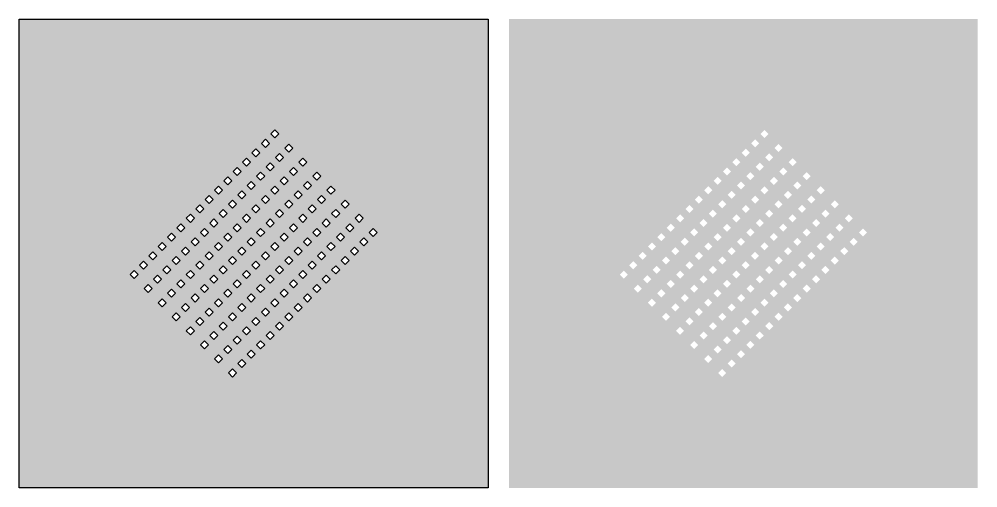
# Model space of a CAD drawing. Header units: inches. Extents: x -55000 to 163233, y -55008 to 54992.
# Drawn here: x 142991 to 163233, y -2370 to 7530 of the extents above; entities that cross this region are included whole.
import ezdxf

# ---------------------------------------------------------------- set-up
doc = ezdxf.new("R2010")
doc.units = ezdxf.units.IN
doc.header["$MEASUREMENT"] = 0
doc.linetypes.add('ACAD_ISO07W100', pattern=[3, 0, -3])
doc.layers.get('0').update_dxf_attribs({"color": 20, "linetype": 'ACAD_ISO07W100'})

# ---------------------------------------------------------------- blocks, each defined once
blk = doc.blocks.new('*U18')
blk.add_lwpolyline([(-46, -46), (-46, 46), (46, 46), (46, -46)], close=True)
blk = doc.blocks.new('*U12')
at = {"xscale": 1.304348093418073, "yscale": 1.304348093418073, "zscale": 1.304348093418073, "rotation": 45}
blk.add_blockref('*U18', (-2524, -445), dxfattribs=at)
blk = doc.blocks.new('*U13')
at = {"layer": 'Defpoints', "color": 0, "linetype": 'ByBlock', "lineweight": -2, "transparency": 16777216}
for p in [(2970, 2970), (2772, 2772), (3267, 2673), (2574, 2574), (3069, 2475), (2376, 2376), (2871, 2277), (3564, 2376), (2178, 2178), (2673, 2079), (3366, 2178), (3861, 2079), (1782, 1782), (1980, 1980), (2475, 1881), (2970, 1782), (3168, 1980), (3663, 1881), (4158, 1782), (1584, 1584), (2277, 1683), (2772, 1584), (3465, 1683), (3960, 1584), (1386, 1386), (2079, 1485), (2574, 1386), (3267, 1485), (3762, 1386), (4455, 1485), (1188, 1188), (1881, 1287), (2376, 1188), (3069, 1287), (3564, 1188), (4257, 1287), (4752, 1188), (990, 990), (1683, 1089), (2178, 990), (2871, 1089), (3366, 990), (4059, 1089), (4554, 990), (792, 792), (1485, 891), (1980, 792), (2673, 891), (3168, 792), (3861, 891), (4356, 792), (5049, 891), (594, 594), (1287, 693), (1782, 594), (2475, 693), (2970, 594), (3663, 693), (4158, 594), (4851, 693), (396, 396), (1089, 495), (1584, 396), (2277, 495), (2772, 396), (3465, 495), (3960, 396), (4653, 495), (198, 198), (891, 297), (1386, 198), (2079, 297), (2574, 198), (3267, 297), (3762, 198), (4455, 297), (0, 0), (693, 99), (1188, 0), (1881, 99), (2376, 0), (3069, 99), (3564, 0), (4257, 99), (495, -99), (990, -198), (1683, -99), (2178, -198), (2871, -99), (3366, -198), (4059, -99), (297, -297), (792, -396), (1485, -297), (1980, -396), (2673, -297), (3168, -396), (3861, -297), (594, -594), (1287, -495), (1782, -594), (2475, -495), (2970, -594), (3663, -495), (1089, -693), (1584, -792), (2277, -693), (2772, -792), (3465, -693), (891, -891), (1386, -990), (2079, -891), (2574, -990), (3267, -891), (1188, -1188), (1881, -1089), (2376, -1188), (3069, -1089), (1683, -1287), (2178, -1386), (2871, -1287), (1485, -1485), (1980, -1584), (2673, -1485), (1782, -1782), (2475, -1683), (2277, -1881), (2079, -2079)]:
    blk.add_blockref('*U12', p, dxfattribs=at)
blk = doc.blocks.new('*U16')
blk.add_lwpolyline([(-4950, -4950), (-4950, 4950), (4950, 4950), (4950, -4950)], close=True)

msp = doc.modelspace()

# ---------------------------------------------------------------- hatches: boundary and pattern name
at = {"transparency": 33554483}
h = msp.add_hatch(color=256, dxfattribs=at)
h.dxf.hatch_style = 1
h.paths.add_polyline_path([(145614.84484, 2247.29999), (145529.99202, 2332.15281), (145614.84484, 2417.00562), (145699.69765, 2332.15281)], flags=16)
h.paths.add_polyline_path([(145812.83473, 2445.28989), (145727.98192, 2530.14271), (145812.83473, 2614.99552), (145897.68755, 2530.14271)], flags=16)
h.paths.add_polyline_path([(145713.83978, 1752.32525), (145628.98697, 1837.17806), (145713.83978, 1922.03087), (145798.6926, 1837.17806)], flags=16)
h.paths.add_polyline_path([(145911.82968, 1950.31515), (145826.97687, 2035.16796), (145911.82968, 2120.02077), (145996.6825, 2035.16796)], flags=16)
h.paths.add_polyline_path([(146109.81958, 2148.30504), (146024.96677, 2233.15786), (146109.81958, 2318.01067), (146194.6724, 2233.15786)], flags=16)
h.paths.add_polyline_path([(146307.80948, 2346.29494), (146222.95667, 2431.14776), (146307.80948, 2516.00057), (146392.66229, 2431.14776)], flags=16)
h.paths.add_polyline_path([(146010.82463, 1455.3404), (145925.97182, 1540.19321), (146010.82463, 1625.04603), (146095.67745, 1540.19321)], flags=16)
h.paths.add_polyline_path([(146208.81453, 1653.3303), (146123.96172, 1738.18311), (146208.81453, 1823.03593), (146293.66735, 1738.18311)], flags=16)
h.paths.add_polyline_path([(146406.80443, 1851.3202), (146321.95162, 1936.17301), (146406.80443, 2021.02582), (146491.65724, 1936.17301)], flags=16)
h.paths.add_polyline_path([(146802.78423, 2247.29999), (146717.93141, 2332.15281), (146802.78423, 2417.00562), (146887.63704, 2332.15281)], flags=16)
h.paths.add_polyline_path([(146307.80948, 1158.35555), (146222.95667, 1243.20836), (146307.80948, 1328.06118), (146392.66229, 1243.20836)], flags=16)
h.paths.add_polyline_path([(146505.79938, 1356.34545), (146420.94657, 1441.19826), (146505.79938, 1526.05108), (146590.65219, 1441.19826)], flags=16)
h.paths.add_polyline_path([(146703.78928, 1554.33535), (146618.93646, 1639.18816), (146703.78928, 1724.04098), (146788.64209, 1639.18816)], flags=16)
h.paths.add_polyline_path([(146901.77918, 1752.32525), (146816.92636, 1837.17806), (146901.77918, 1922.03087), (146986.63199, 1837.17806)], flags=16)
h.paths.add_polyline_path([(147099.76908, 1950.31515), (147014.91626, 2035.16796), (147099.76908, 2120.02077), (147184.62189, 2035.16796)], flags=16)
h.paths.add_polyline_path([(147297.75897, 2148.30504), (147212.90616, 2233.15786), (147297.75897, 2318.01067), (147382.61179, 2233.15786)], flags=16)
h.paths.add_polyline_path([(146604.79433, 861.3707), (146519.94152, 946.22352), (146604.79433, 1031.07633), (146689.64714, 946.22352)], flags=16)
h.paths.add_polyline_path([(146802.78423, 1059.3606), (146717.93141, 1144.21342), (146802.78423, 1229.06623), (146887.63704, 1144.21342)], flags=16)
h.paths.add_polyline_path([(147000.77413, 1257.3505), (146915.92131, 1342.20331), (147000.77413, 1427.05613), (147085.62694, 1342.20331)], flags=16)
h.paths.add_polyline_path([(147198.76403, 1455.3404), (147113.91121, 1540.19321), (147198.76403, 1625.04603), (147283.61684, 1540.19321)], flags=16)
h.paths.add_polyline_path([(147396.75392, 1653.3303), (147311.90111, 1738.18311), (147396.75392, 1823.03593), (147481.60674, 1738.18311)], flags=16)
h.paths.add_polyline_path([(147594.74382, 1851.3202), (147509.89101, 1936.17301), (147594.74382, 2021.02582), (147679.59664, 1936.17301)], flags=16)
h.paths.add_polyline_path([(147297.75897, 960.36565), (147212.90616, 1045.21847), (147297.75897, 1130.07128), (147382.61179, 1045.21847)], flags=16)
h.paths.add_polyline_path([(147495.74887, 1158.35555), (147410.89606, 1243.20836), (147495.74887, 1328.06118), (147580.60169, 1243.20836)], flags=16)
h.paths.add_polyline_path([(147693.73877, 1356.34545), (147608.88596, 1441.19826), (147693.73877, 1526.05108), (147778.59159, 1441.19826)], flags=16)
h.paths.add_polyline_path([(147099.76908, 762.37575), (147014.91626, 847.22857), (147099.76908, 932.08138), (147184.62189, 847.22857)], flags=16)
h.paths.add_polyline_path([(146604.79433, 2049.3101), (146519.94152, 2134.16291), (146604.79433, 2219.01572), (146689.64714, 2134.16291)], flags=16)
h.paths.add_polyline_path([(146010.82463, 2643.27979), (145925.97182, 2728.13261), (146010.82463, 2812.98542), (146095.67745, 2728.13261)], flags=16)
h.paths.add_polyline_path([(146208.81453, 2841.26969), (146123.96172, 2926.1225), (146208.81453, 3010.97532), (146293.66735, 2926.1225)], flags=16)
h.paths.add_polyline_path([(146703.78928, 2742.27474), (146618.93646, 2827.12755), (146703.78928, 2911.98037), (146788.64209, 2827.12755)], flags=16)
h.paths.add_polyline_path([(147000.77413, 2445.28989), (146915.92131, 2530.14271), (147000.77413, 2614.99552), (147085.62694, 2530.14271)], flags=16)
h.paths.add_polyline_path([(145416.85494, 2049.3101), (145332.00212, 2134.16291), (145416.85494, 2219.01572), (145501.70775, 2134.16291)], flags=16)
h.paths.add_polyline_path([(146901.77918, 564.38585), (146816.92636, 649.23867), (146901.77918, 734.09148), (146986.63199, 649.23867)], flags=16)
h.paths.add_polyline_path([(147891.72867, 1554.33535), (147806.87586, 1639.18816), (147891.72867, 1724.04098), (147976.58148, 1639.18816)], flags=16)
h.paths.add_polyline_path([(146406.80443, 3039.25959), (146321.95162, 3124.1124), (146406.80443, 3208.96522), (146491.65724, 3124.1124)], flags=16)
h.paths.add_polyline_path([(147198.76403, 267.40101), (147113.91121, 352.25382), (147198.76403, 437.10663), (147283.61684, 352.25382)], flags=16)
h.paths.add_polyline_path([(147396.75392, 465.39091), (147311.90111, 550.24372), (147396.75392, 635.09653), (147481.60674, 550.24372)], flags=16)
h.paths.add_polyline_path([(147594.74382, 663.3808), (147509.89101, 748.23362), (147594.74382, 833.08643), (147679.59664, 748.23362)], flags=16)
h.paths.add_polyline_path([(147792.73372, 861.3707), (147707.88091, 946.22352), (147792.73372, 1031.07633), (147877.58654, 946.22352)], flags=16)
h.paths.add_polyline_path([(147990.72362, 1059.3606), (147905.87081, 1144.21342), (147990.72362, 1229.06623), (148075.57643, 1144.21342)], flags=16)
h.paths.add_polyline_path([(148188.71352, 1257.3505), (148103.86071, 1342.20331), (148188.71352, 1427.05613), (148273.56633, 1342.20331)], flags=16)
h.paths.add_polyline_path([(147693.73877, 168.40606), (147608.88596, 253.25887), (147693.73877, 338.11168), (147778.59159, 253.25887)], flags=16)
h.paths.add_polyline_path([(147891.72867, 366.39596), (147806.87586, 451.24877), (147891.72867, 536.10158), (147976.58148, 451.24877)], flags=16)
h.paths.add_polyline_path([(148089.71857, 564.38585), (148004.86576, 649.23867), (148089.71857, 734.09148), (148174.57138, 649.23867)], flags=16)
h.paths.add_polyline_path([(148287.70847, 762.37575), (148202.85565, 847.22857), (148287.70847, 932.08138), (148372.56128, 847.22857)], flags=16)
h.paths.add_polyline_path([(148485.69837, 960.36565), (148400.84555, 1045.21847), (148485.69837, 1130.07128), (148570.55118, 1045.21847)], flags=16)
h.paths.add_polyline_path([(146604.79433, 3237.24949), (146519.94152, 3322.1023), (146604.79433, 3406.95512), (146689.64714, 3322.1023)], flags=16)
h.paths.add_polyline_path([(146802.78423, 3435.23939), (146717.93141, 3520.0922), (146802.78423, 3604.94501), (146887.63704, 3520.0922)], flags=16)
h.paths.add_polyline_path([(147000.77413, 3633.22929), (146915.92131, 3718.0821), (147000.77413, 3802.93491), (147085.62694, 3718.0821)], flags=16)
h.paths.add_polyline_path([(147198.76403, 3831.21918), (147113.91121, 3916.072), (147198.76403, 4000.92481), (147283.61684, 3916.072)], flags=16)
h.paths.add_polyline_path([(147396.75392, 4029.20908), (147311.90111, 4114.0619), (147396.75392, 4198.91471), (147481.60674, 4114.0619)], flags=16)
h.paths.add_polyline_path([(147594.74382, 4227.19898), (147509.89101, 4312.0518), (147594.74382, 4396.90461), (147679.59664, 4312.0518)], flags=16)
h.paths.add_polyline_path([(147792.73372, 4425.18888), (147707.88091, 4510.04169), (147792.73372, 4594.89451), (147877.58654, 4510.04169)], flags=16)
h.paths.add_polyline_path([(147990.72362, 4623.17878), (147905.87081, 4708.03159), (147990.72362, 4792.88441), (148075.57643, 4708.03159)], flags=16)
h.paths.add_polyline_path([(148188.71352, 4821.16868), (148103.86071, 4906.02149), (148188.71352, 4990.8743), (148273.56633, 4906.02149)], flags=16)
h.paths.add_polyline_path([(146901.77918, 2940.26464), (146816.92636, 3025.11745), (146901.77918, 3109.97027), (146986.63199, 3025.11745)], flags=16)
h.paths.add_polyline_path([(147099.76908, 3138.25454), (147014.91626, 3223.10735), (147099.76908, 3307.96017), (147184.62189, 3223.10735)], flags=16)
h.paths.add_polyline_path([(147297.75897, 3336.24444), (147212.90616, 3421.09725), (147297.75897, 3505.95006), (147382.61179, 3421.09725)], flags=16)
h.paths.add_polyline_path([(147495.74887, 3534.23434), (147410.89606, 3619.08715), (147495.74887, 3703.93996), (147580.60169, 3619.08715)], flags=16)
h.paths.add_polyline_path([(147693.73877, 3732.22423), (147608.88596, 3817.07705), (147693.73877, 3901.92986), (147778.59159, 3817.07705)], flags=16)
h.paths.add_polyline_path([(147891.72867, 3930.21413), (147806.87586, 4015.06695), (147891.72867, 4099.91976), (147976.58148, 4015.06695)], flags=16)
h.paths.add_polyline_path([(148089.71857, 4128.20403), (148004.86576, 4213.05685), (148089.71857, 4297.90966), (148174.57138, 4213.05685)], flags=16)
h.paths.add_polyline_path([(148287.70847, 4326.19393), (148202.85565, 4411.04674), (148287.70847, 4495.89956), (148372.56128, 4411.04674)], flags=16)
h.paths.add_polyline_path([(148485.69837, 4524.18383), (148400.84555, 4609.03664), (148485.69837, 4693.88946), (148570.55118, 4609.03664)], flags=16)
h.paths.add_polyline_path([(147198.76403, 2643.27979), (147113.91121, 2728.13261), (147198.76403, 2812.98542), (147283.61684, 2728.13261)], flags=16)
h.paths.add_polyline_path([(147396.75392, 2841.26969), (147311.90111, 2926.1225), (147396.75392, 3010.97532), (147481.60674, 2926.1225)], flags=16)
h.paths.add_polyline_path([(147594.74382, 3039.25959), (147509.89101, 3124.1124), (147594.74382, 3208.96522), (147679.59664, 3124.1124)], flags=16)
h.paths.add_polyline_path([(147792.73372, 3237.24949), (147707.88091, 3322.1023), (147792.73372, 3406.95512), (147877.58654, 3322.1023)], flags=16)
h.paths.add_polyline_path([(147990.72362, 3435.23939), (147905.87081, 3520.0922), (147990.72362, 3604.94501), (148075.57643, 3520.0922)], flags=16)
h.paths.add_polyline_path([(148188.71352, 3633.22929), (148103.86071, 3718.0821), (148188.71352, 3802.93491), (148273.56633, 3718.0821)], flags=16)
h.paths.add_polyline_path([(148386.70342, 3831.21918), (148301.8506, 3916.072), (148386.70342, 4000.92481), (148471.55623, 3916.072)], flags=16)
h.paths.add_polyline_path([(148584.69332, 4029.20908), (148499.8405, 4114.0619), (148584.69332, 4198.91471), (148669.54613, 4114.0619)], flags=16)
h.paths.add_polyline_path([(148782.68322, 4227.19898), (148697.8304, 4312.0518), (148782.68322, 4396.90461), (148867.53603, 4312.0518)], flags=16)
h.paths.add_polyline_path([(148980.67311, 4425.18888), (148895.8203, 4510.04169), (148980.67311, 4594.89451), (149065.52593, 4510.04169)], flags=16)
h.paths.add_polyline_path([(147495.74887, 2346.29494), (147410.89606, 2431.14776), (147495.74887, 2516.00057), (147580.60169, 2431.14776)], flags=16)
h.paths.add_polyline_path([(147693.73877, 2544.28484), (147608.88596, 2629.13766), (147693.73877, 2713.99047), (147778.59159, 2629.13766)], flags=16)
h.paths.add_polyline_path([(147891.72867, 2742.27474), (147806.87586, 2827.12755), (147891.72867, 2911.98037), (147976.58148, 2827.12755)], flags=16)
h.paths.add_polyline_path([(148089.71857, 2940.26464), (148004.86576, 3025.11745), (148089.71857, 3109.97027), (148174.57138, 3025.11745)], flags=16)
h.paths.add_polyline_path([(148287.70847, 3138.25454), (148202.85565, 3223.10735), (148287.70847, 3307.96017), (148372.56128, 3223.10735)], flags=16)
h.paths.add_polyline_path([(148485.69837, 3336.24444), (148400.84555, 3421.09725), (148485.69837, 3505.95006), (148570.55118, 3421.09725)], flags=16)
h.paths.add_polyline_path([(148683.68827, 3534.23434), (148598.83545, 3619.08715), (148683.68827, 3703.93996), (148768.54108, 3619.08715)], flags=16)
h.paths.add_polyline_path([(148881.67816, 3732.22423), (148796.82535, 3817.07705), (148881.67816, 3901.92986), (148966.53098, 3817.07705)], flags=16)
h.paths.add_polyline_path([(149079.66806, 3930.21413), (148994.81525, 4015.06695), (149079.66806, 4099.91976), (149164.52088, 4015.06695)], flags=16)
h.paths.add_polyline_path([(149277.65796, 4128.20403), (149192.80515, 4213.05685), (149277.65796, 4297.90966), (149362.51078, 4213.05685)], flags=16)
h.paths.add_polyline_path([(147792.73372, 2049.3101), (147707.88091, 2134.16291), (147792.73372, 2219.01572), (147877.58654, 2134.16291)], flags=16)
h.paths.add_polyline_path([(147990.72362, 2247.29999), (147905.87081, 2332.15281), (147990.72362, 2417.00562), (148075.57643, 2332.15281)], flags=16)
h.paths.add_polyline_path([(148188.71352, 2445.28989), (148103.86071, 2530.14271), (148188.71352, 2614.99552), (148273.56633, 2530.14271)], flags=16)
h.paths.add_polyline_path([(148386.70342, 2643.27979), (148301.8506, 2728.13261), (148386.70342, 2812.98542), (148471.55623, 2728.13261)], flags=16)
h.paths.add_polyline_path([(148584.69332, 2841.26969), (148499.8405, 2926.1225), (148584.69332, 3010.97532), (148669.54613, 2926.1225)], flags=16)
h.paths.add_polyline_path([(148782.68322, 3039.25959), (148697.8304, 3124.1124), (148782.68322, 3208.96522), (148867.53603, 3124.1124)], flags=16)
h.paths.add_polyline_path([(148980.67311, 3237.24949), (148895.8203, 3322.1023), (148980.67311, 3406.95512), (149065.52593, 3322.1023)], flags=16)
h.paths.add_polyline_path([(149178.66301, 3435.23939), (149093.8102, 3520.0922), (149178.66301, 3604.94501), (149263.51583, 3520.0922)], flags=16)
h.paths.add_polyline_path([(149376.65291, 3633.22929), (149291.8001, 3718.0821), (149376.65291, 3802.93491), (149461.50573, 3718.0821)], flags=16)
h.paths.add_polyline_path([(149574.64281, 3831.21918), (149489.79, 3916.072), (149574.64281, 4000.92481), (149659.49562, 3916.072)], flags=16)
h.paths.add_polyline_path([(148089.71857, 1752.32525), (148004.86576, 1837.17806), (148089.71857, 1922.03087), (148174.57138, 1837.17806)], flags=16)
h.paths.add_polyline_path([(148287.70847, 1950.31515), (148202.85565, 2035.16796), (148287.70847, 2120.02077), (148372.56128, 2035.16796)], flags=16)
h.paths.add_polyline_path([(148485.69837, 2148.30504), (148400.84555, 2233.15786), (148485.69837, 2318.01067), (148570.55118, 2233.15786)], flags=16)
h.paths.add_polyline_path([(148683.68827, 2346.29494), (148598.83545, 2431.14776), (148683.68827, 2516.00057), (148768.54108, 2431.14776)], flags=16)
h.paths.add_polyline_path([(148881.67816, 2544.28484), (148796.82535, 2629.13766), (148881.67816, 2713.99047), (148966.53098, 2629.13766)], flags=16)
h.paths.add_polyline_path([(149079.66806, 2742.27474), (148994.81525, 2827.12755), (149079.66806, 2911.98037), (149164.52088, 2827.12755)], flags=16)
h.paths.add_polyline_path([(149277.65796, 2940.26464), (149192.80515, 3025.11745), (149277.65796, 3109.97027), (149362.51078, 3025.11745)], flags=16)
h.paths.add_polyline_path([(149475.64786, 3138.25454), (149390.79505, 3223.10735), (149475.64786, 3307.96017), (149560.50067, 3223.10735)], flags=16)
h.paths.add_polyline_path([(149673.63776, 3336.24444), (149588.78495, 3421.09725), (149673.63776, 3505.95006), (149758.49057, 3421.09725)], flags=16)
h.paths.add_polyline_path([(149871.62766, 3534.23434), (149786.77484, 3619.08715), (149871.62766, 3703.93996), (149956.48047, 3619.08715)], flags=16)
h.paths.add_polyline_path([(148386.70342, 1455.3404), (148301.8506, 1540.19321), (148386.70342, 1625.04603), (148471.55623, 1540.19321)], flags=16)
h.paths.add_polyline_path([(148584.69332, 1653.3303), (148499.8405, 1738.18311), (148584.69332, 1823.03593), (148669.54613, 1738.18311)], flags=16)
h.paths.add_polyline_path([(148782.68322, 1851.3202), (148697.8304, 1936.17301), (148782.68322, 2021.02582), (148867.53603, 1936.17301)], flags=16)
h.paths.add_polyline_path([(148980.67311, 2049.3101), (148895.8203, 2134.16291), (148980.67311, 2219.01572), (149065.52593, 2134.16291)], flags=16)
h.paths.add_polyline_path([(149178.66301, 2247.29999), (149093.8102, 2332.15281), (149178.66301, 2417.00562), (149263.51583, 2332.15281)], flags=16)
h.paths.add_polyline_path([(149376.65291, 2445.28989), (149291.8001, 2530.14271), (149376.65291, 2614.99552), (149461.50573, 2530.14271)], flags=16)
h.paths.add_polyline_path([(149574.64281, 2643.27979), (149489.79, 2728.13261), (149574.64281, 2812.98542), (149659.49562, 2728.13261)], flags=16)
h.paths.add_polyline_path([(149772.63271, 2841.26969), (149687.7799, 2926.1225), (149772.63271, 3010.97532), (149857.48552, 2926.1225)], flags=16)
h.paths.add_polyline_path([(149970.62261, 3039.25959), (149885.76979, 3124.1124), (149970.62261, 3208.96522), (150055.47542, 3124.1124)], flags=16)
h.paths.add_polyline_path([(150168.61251, 3237.24949), (150083.75969, 3322.1023), (150168.61251, 3406.95512), (150253.46532, 3322.1023)], flags=16)
h.paths.add_polyline_path([(148683.68827, 1158.35555), (148598.83545, 1243.20836), (148683.68827, 1328.06118), (148768.54108, 1243.20836)], flags=16)
h.paths.add_polyline_path([(148881.67816, 1356.34545), (148796.82535, 1441.19826), (148881.67816, 1526.05108), (148966.53098, 1441.19826)], flags=16)
h.paths.add_polyline_path([(149079.66806, 1554.33535), (148994.81525, 1639.18816), (149079.66806, 1724.04098), (149164.52088, 1639.18816)], flags=16)
h.paths.add_polyline_path([(149277.65796, 1752.32525), (149192.80515, 1837.17806), (149277.65796, 1922.03087), (149362.51078, 1837.17806)], flags=16)
h.paths.add_polyline_path([(149475.64786, 1950.31515), (149390.79505, 2035.16796), (149475.64786, 2120.02077), (149560.50067, 2035.16796)], flags=16)
h.paths.add_polyline_path([(149673.63776, 2148.30504), (149588.78495, 2233.15786), (149673.63776, 2318.01067), (149758.49057, 2233.15786)], flags=16)
h.paths.add_polyline_path([(149871.62766, 2346.29494), (149786.77484, 2431.14776), (149871.62766, 2516.00057), (149956.48047, 2431.14776)], flags=16)
h.paths.add_polyline_path([(150069.61756, 2544.28484), (149984.76474, 2629.13766), (150069.61756, 2713.99047), (150154.47037, 2629.13766)], flags=16)
h.paths.add_polyline_path([(150267.60746, 2742.27474), (150182.75464, 2827.12755), (150267.60746, 2911.98037), (150352.46027, 2827.12755)], flags=16)
h.paths.add_polyline_path([(150465.59735, 2940.26464), (150380.74454, 3025.11745), (150465.59735, 3109.97027), (150550.45017, 3025.11745)], flags=16)
h.paths.add_polyline_path([(148683.68827, 4722.17373), (148598.83545, 4807.02654), (148683.68827, 4891.87936), (148768.54108, 4807.02654)], flags=16)
h.paths.add_polyline_path([(146505.79938, 2544.28484), (146420.94657, 2629.13766), (146505.79938, 2713.99047), (146590.65219, 2629.13766)], flags=16)
h.paths.add_polyline_path([(147495.74887, -29.58384), (147410.89606, 55.26897), (147495.74887, 140.12179), (147580.60169, 55.26897)], flags=16)
h.paths.add_polyline_path([(148386.70342, 5019.15858), (148301.8506, 5104.01139), (148386.70342, 5188.8642), (148471.55623, 5104.01139)], flags=16)
h.paths.add_polyline_path([(142991.22615, -2370.35982), (142991.22615, 7529.64018), (152891.22615, 7529.64018), (152891.22615, -2370.35982)])
h = msp.add_hatch(color=256, dxfattribs=at)
h.dxf.hatch_style = 1
h.paths.add_polyline_path([(155956.49572, 2247.29999), (155871.6429, 2332.15281), (155956.49572, 2417.00562), (156041.34853, 2332.15281)], flags=16)
h.paths.add_polyline_path([(156154.48562, 2445.28989), (156069.6328, 2530.14271), (156154.48562, 2614.99552), (156239.33843, 2530.14271)], flags=16)
h.paths.add_polyline_path([(156055.49067, 1752.32525), (155970.63785, 1837.17806), (156055.49067, 1922.03087), (156140.34348, 1837.17806)], flags=16)
h.paths.add_polyline_path([(156253.48057, 1950.31515), (156168.62775, 2035.16796), (156253.48057, 2120.02077), (156338.33338, 2035.16796)], flags=16)
h.paths.add_polyline_path([(156451.47046, 2148.30504), (156366.61765, 2233.15786), (156451.47046, 2318.01067), (156536.32328, 2233.15786)], flags=16)
h.paths.add_polyline_path([(156649.46036, 2346.29494), (156564.60755, 2431.14776), (156649.46036, 2516.00057), (156734.31318, 2431.14776)], flags=16)
h.paths.add_polyline_path([(156352.47551, 1455.3404), (156267.6227, 1540.19321), (156352.47551, 1625.04603), (156437.32833, 1540.19321)], flags=16)
h.paths.add_polyline_path([(156550.46541, 1653.3303), (156465.6126, 1738.18311), (156550.46541, 1823.03593), (156635.31823, 1738.18311)], flags=16)
h.paths.add_polyline_path([(156748.45531, 1851.3202), (156663.6025, 1936.17301), (156748.45531, 2021.02582), (156833.30813, 1936.17301)], flags=16)
h.paths.add_polyline_path([(157144.43511, 2247.29999), (157059.5823, 2332.15281), (157144.43511, 2417.00562), (157229.28792, 2332.15281)], flags=16)
h.paths.add_polyline_path([(156649.46036, 1158.35555), (156564.60755, 1243.20836), (156649.46036, 1328.06118), (156734.31318, 1243.20836)], flags=16)
h.paths.add_polyline_path([(156847.45026, 1356.34545), (156762.59745, 1441.19826), (156847.45026, 1526.05108), (156932.30308, 1441.19826)], flags=16)
h.paths.add_polyline_path([(157045.44016, 1554.33535), (156960.58735, 1639.18816), (157045.44016, 1724.04098), (157130.29297, 1639.18816)], flags=16)
h.paths.add_polyline_path([(157243.43006, 1752.32525), (157158.57725, 1837.17806), (157243.43006, 1922.03087), (157328.28287, 1837.17806)], flags=16)
h.paths.add_polyline_path([(157441.41996, 1950.31515), (157356.56714, 2035.16796), (157441.41996, 2120.02077), (157526.27277, 2035.16796)], flags=16)
h.paths.add_polyline_path([(157639.40986, 2148.30504), (157554.55704, 2233.15786), (157639.40986, 2318.01067), (157724.26267, 2233.15786)], flags=16)
h.paths.add_polyline_path([(156946.44521, 861.3707), (156861.5924, 946.22352), (156946.44521, 1031.07633), (157031.29802, 946.22352)], flags=16)
h.paths.add_polyline_path([(157144.43511, 1059.3606), (157059.5823, 1144.21342), (157144.43511, 1229.06623), (157229.28792, 1144.21342)], flags=16)
h.paths.add_polyline_path([(157342.42501, 1257.3505), (157257.57219, 1342.20331), (157342.42501, 1427.05613), (157427.27782, 1342.20331)], flags=16)
h.paths.add_polyline_path([(157540.41491, 1455.3404), (157455.56209, 1540.19321), (157540.41491, 1625.04603), (157625.26772, 1540.19321)], flags=16)
h.paths.add_polyline_path([(157738.40481, 1653.3303), (157653.55199, 1738.18311), (157738.40481, 1823.03593), (157823.25762, 1738.18311)], flags=16)
h.paths.add_polyline_path([(157936.3947, 1851.3202), (157851.54189, 1936.17301), (157936.3947, 2021.02582), (158021.24752, 1936.17301)], flags=16)
h.paths.add_polyline_path([(157639.40986, 960.36565), (157554.55704, 1045.21847), (157639.40986, 1130.07128), (157724.26267, 1045.21847)], flags=16)
h.paths.add_polyline_path([(157837.39976, 1158.35555), (157752.54694, 1243.20836), (157837.39976, 1328.06118), (157922.25257, 1243.20836)], flags=16)
h.paths.add_polyline_path([(158035.38965, 1356.34545), (157950.53684, 1441.19826), (158035.38965, 1526.05108), (158120.24247, 1441.19826)], flags=16)
h.paths.add_polyline_path([(157441.41996, 762.37575), (157356.56714, 847.22857), (157441.41996, 932.08138), (157526.27277, 847.22857)], flags=16)
h.paths.add_polyline_path([(156946.44521, 2049.3101), (156861.5924, 2134.16291), (156946.44521, 2219.01572), (157031.29802, 2134.16291)], flags=16)
h.paths.add_polyline_path([(156352.47551, 2643.27979), (156267.6227, 2728.13261), (156352.47551, 2812.98542), (156437.32833, 2728.13261)], flags=16)
h.paths.add_polyline_path([(156550.46541, 2841.26969), (156465.6126, 2926.1225), (156550.46541, 3010.97532), (156635.31823, 2926.1225)], flags=16)
h.paths.add_polyline_path([(157045.44016, 2742.27474), (156960.58735, 2827.12755), (157045.44016, 2911.98037), (157130.29297, 2827.12755)], flags=16)
h.paths.add_polyline_path([(157342.42501, 2445.28989), (157257.57219, 2530.14271), (157342.42501, 2614.99552), (157427.27782, 2530.14271)], flags=16)
h.paths.add_polyline_path([(155758.50582, 2049.3101), (155673.653, 2134.16291), (155758.50582, 2219.01572), (155843.35863, 2134.16291)], flags=16)
h.paths.add_polyline_path([(157243.43006, 564.38585), (157158.57725, 649.23867), (157243.43006, 734.09148), (157328.28287, 649.23867)], flags=16)
h.paths.add_polyline_path([(158233.37955, 1554.33535), (158148.52674, 1639.18816), (158233.37955, 1724.04098), (158318.23237, 1639.18816)], flags=16)
h.paths.add_polyline_path([(156748.45531, 3039.25959), (156663.6025, 3124.1124), (156748.45531, 3208.96522), (156833.30813, 3124.1124)], flags=16)
h.paths.add_polyline_path([(157540.41491, 267.40101), (157455.56209, 352.25382), (157540.41491, 437.10663), (157625.26772, 352.25382)], flags=16)
h.paths.add_polyline_path([(157738.40481, 465.39091), (157653.55199, 550.24372), (157738.40481, 635.09653), (157823.25762, 550.24372)], flags=16)
h.paths.add_polyline_path([(157936.3947, 663.3808), (157851.54189, 748.23362), (157936.3947, 833.08643), (158021.24752, 748.23362)], flags=16)
h.paths.add_polyline_path([(158134.3846, 861.3707), (158049.53179, 946.22352), (158134.3846, 1031.07633), (158219.23742, 946.22352)], flags=16)
h.paths.add_polyline_path([(158332.3745, 1059.3606), (158247.52169, 1144.21342), (158332.3745, 1229.06623), (158417.22732, 1144.21342)], flags=16)
h.paths.add_polyline_path([(158530.3644, 1257.3505), (158445.51159, 1342.20331), (158530.3644, 1427.05613), (158615.21721, 1342.20331)], flags=16)
h.paths.add_polyline_path([(158035.38965, 168.40606), (157950.53684, 253.25887), (158035.38965, 338.11168), (158120.24247, 253.25887)], flags=16)
h.paths.add_polyline_path([(158233.37955, 366.39596), (158148.52674, 451.24877), (158233.37955, 536.10158), (158318.23237, 451.24877)], flags=16)
h.paths.add_polyline_path([(158431.36945, 564.38585), (158346.51664, 649.23867), (158431.36945, 734.09148), (158516.22227, 649.23867)], flags=16)
h.paths.add_polyline_path([(158629.35935, 762.37575), (158544.50654, 847.22857), (158629.35935, 932.08138), (158714.21216, 847.22857)], flags=16)
h.paths.add_polyline_path([(158827.34925, 960.36565), (158742.49644, 1045.21847), (158827.34925, 1130.07128), (158912.20206, 1045.21847)], flags=16)
h.paths.add_polyline_path([(156946.44521, 3237.24949), (156861.5924, 3322.1023), (156946.44521, 3406.95512), (157031.29802, 3322.1023)], flags=16)
h.paths.add_polyline_path([(157144.43511, 3435.23939), (157059.5823, 3520.0922), (157144.43511, 3604.94501), (157229.28792, 3520.0922)], flags=16)
h.paths.add_polyline_path([(157342.42501, 3633.22929), (157257.57219, 3718.0821), (157342.42501, 3802.93491), (157427.27782, 3718.0821)], flags=16)
h.paths.add_polyline_path([(157540.41491, 3831.21918), (157455.56209, 3916.072), (157540.41491, 4000.92481), (157625.26772, 3916.072)], flags=16)
h.paths.add_polyline_path([(157738.40481, 4029.20908), (157653.55199, 4114.0619), (157738.40481, 4198.91471), (157823.25762, 4114.0619)], flags=16)
h.paths.add_polyline_path([(157936.3947, 4227.19898), (157851.54189, 4312.0518), (157936.3947, 4396.90461), (158021.24752, 4312.0518)], flags=16)
h.paths.add_polyline_path([(158134.3846, 4425.18888), (158049.53179, 4510.04169), (158134.3846, 4594.89451), (158219.23742, 4510.04169)], flags=16)
h.paths.add_polyline_path([(158332.3745, 4623.17878), (158247.52169, 4708.03159), (158332.3745, 4792.88441), (158417.22732, 4708.03159)], flags=16)
h.paths.add_polyline_path([(158530.3644, 4821.16868), (158445.51159, 4906.02149), (158530.3644, 4990.8743), (158615.21721, 4906.02149)], flags=16)
h.paths.add_polyline_path([(157243.43006, 2940.26464), (157158.57725, 3025.11745), (157243.43006, 3109.97027), (157328.28287, 3025.11745)], flags=16)
h.paths.add_polyline_path([(157441.41996, 3138.25454), (157356.56714, 3223.10735), (157441.41996, 3307.96017), (157526.27277, 3223.10735)], flags=16)
h.paths.add_polyline_path([(157639.40986, 3336.24444), (157554.55704, 3421.09725), (157639.40986, 3505.95006), (157724.26267, 3421.09725)], flags=16)
h.paths.add_polyline_path([(157837.39976, 3534.23434), (157752.54694, 3619.08715), (157837.39976, 3703.93996), (157922.25257, 3619.08715)], flags=16)
h.paths.add_polyline_path([(158035.38965, 3732.22423), (157950.53684, 3817.07705), (158035.38965, 3901.92986), (158120.24247, 3817.07705)], flags=16)
h.paths.add_polyline_path([(158233.37955, 3930.21413), (158148.52674, 4015.06695), (158233.37955, 4099.91976), (158318.23237, 4015.06695)], flags=16)
h.paths.add_polyline_path([(158431.36945, 4128.20403), (158346.51664, 4213.05685), (158431.36945, 4297.90966), (158516.22227, 4213.05685)], flags=16)
h.paths.add_polyline_path([(158629.35935, 4326.19393), (158544.50654, 4411.04674), (158629.35935, 4495.89956), (158714.21216, 4411.04674)], flags=16)
h.paths.add_polyline_path([(158827.34925, 4524.18383), (158742.49644, 4609.03664), (158827.34925, 4693.88946), (158912.20206, 4609.03664)], flags=16)
h.paths.add_polyline_path([(157540.41491, 2643.27979), (157455.56209, 2728.13261), (157540.41491, 2812.98542), (157625.26772, 2728.13261)], flags=16)
h.paths.add_polyline_path([(157738.40481, 2841.26969), (157653.55199, 2926.1225), (157738.40481, 3010.97532), (157823.25762, 2926.1225)], flags=16)
h.paths.add_polyline_path([(157936.3947, 3039.25959), (157851.54189, 3124.1124), (157936.3947, 3208.96522), (158021.24752, 3124.1124)], flags=16)
h.paths.add_polyline_path([(158134.3846, 3237.24949), (158049.53179, 3322.1023), (158134.3846, 3406.95512), (158219.23742, 3322.1023)], flags=16)
h.paths.add_polyline_path([(158332.3745, 3435.23939), (158247.52169, 3520.0922), (158332.3745, 3604.94501), (158417.22732, 3520.0922)], flags=16)
h.paths.add_polyline_path([(158530.3644, 3633.22929), (158445.51159, 3718.0821), (158530.3644, 3802.93491), (158615.21721, 3718.0821)], flags=16)
h.paths.add_polyline_path([(158728.3543, 3831.21918), (158643.50149, 3916.072), (158728.3543, 4000.92481), (158813.20711, 3916.072)], flags=16)
h.paths.add_polyline_path([(158926.3442, 4029.20908), (158841.49138, 4114.0619), (158926.3442, 4198.91471), (159011.19701, 4114.0619)], flags=16)
h.paths.add_polyline_path([(159124.3341, 4227.19898), (159039.48128, 4312.0518), (159124.3341, 4396.90461), (159209.18691, 4312.0518)], flags=16)
h.paths.add_polyline_path([(159322.324, 4425.18888), (159237.47118, 4510.04169), (159322.324, 4594.89451), (159407.17681, 4510.04169)], flags=16)
h.paths.add_polyline_path([(157837.39976, 2346.29494), (157752.54694, 2431.14776), (157837.39976, 2516.00057), (157922.25257, 2431.14776)], flags=16)
h.paths.add_polyline_path([(158035.38965, 2544.28484), (157950.53684, 2629.13766), (158035.38965, 2713.99047), (158120.24247, 2629.13766)], flags=16)
h.paths.add_polyline_path([(158233.37955, 2742.27474), (158148.52674, 2827.12755), (158233.37955, 2911.98037), (158318.23237, 2827.12755)], flags=16)
h.paths.add_polyline_path([(158431.36945, 2940.26464), (158346.51664, 3025.11745), (158431.36945, 3109.97027), (158516.22227, 3025.11745)], flags=16)
h.paths.add_polyline_path([(158629.35935, 3138.25454), (158544.50654, 3223.10735), (158629.35935, 3307.96017), (158714.21216, 3223.10735)], flags=16)
h.paths.add_polyline_path([(158827.34925, 3336.24444), (158742.49644, 3421.09725), (158827.34925, 3505.95006), (158912.20206, 3421.09725)], flags=16)
h.paths.add_polyline_path([(159025.33915, 3534.23434), (158940.48633, 3619.08715), (159025.33915, 3703.93996), (159110.19196, 3619.08715)], flags=16)
h.paths.add_polyline_path([(159223.32905, 3732.22423), (159138.47623, 3817.07705), (159223.32905, 3901.92986), (159308.18186, 3817.07705)], flags=16)
h.paths.add_polyline_path([(159421.31895, 3930.21413), (159336.46613, 4015.06695), (159421.31895, 4099.91976), (159506.17176, 4015.06695)], flags=16)
h.paths.add_polyline_path([(159619.30884, 4128.20403), (159534.45603, 4213.05685), (159619.30884, 4297.90966), (159704.16166, 4213.05685)], flags=16)
h.paths.add_polyline_path([(158134.3846, 2049.3101), (158049.53179, 2134.16291), (158134.3846, 2219.01572), (158219.23742, 2134.16291)], flags=16)
h.paths.add_polyline_path([(158332.3745, 2247.29999), (158247.52169, 2332.15281), (158332.3745, 2417.00562), (158417.22732, 2332.15281)], flags=16)
h.paths.add_polyline_path([(158530.3644, 2445.28989), (158445.51159, 2530.14271), (158530.3644, 2614.99552), (158615.21721, 2530.14271)], flags=16)
h.paths.add_polyline_path([(158728.3543, 2643.27979), (158643.50149, 2728.13261), (158728.3543, 2812.98542), (158813.20711, 2728.13261)], flags=16)
h.paths.add_polyline_path([(158926.3442, 2841.26969), (158841.49138, 2926.1225), (158926.3442, 3010.97532), (159011.19701, 2926.1225)], flags=16)
h.paths.add_polyline_path([(159124.3341, 3039.25959), (159039.48128, 3124.1124), (159124.3341, 3208.96522), (159209.18691, 3124.1124)], flags=16)
h.paths.add_polyline_path([(159322.324, 3237.24949), (159237.47118, 3322.1023), (159322.324, 3406.95512), (159407.17681, 3322.1023)], flags=16)
h.paths.add_polyline_path([(159520.31389, 3435.23939), (159435.46108, 3520.0922), (159520.31389, 3604.94501), (159605.16671, 3520.0922)], flags=16)
h.paths.add_polyline_path([(159718.30379, 3633.22929), (159633.45098, 3718.0821), (159718.30379, 3802.93491), (159803.15661, 3718.0821)], flags=16)
h.paths.add_polyline_path([(159916.29369, 3831.21918), (159831.44088, 3916.072), (159916.29369, 4000.92481), (160001.14651, 3916.072)], flags=16)
h.paths.add_polyline_path([(158431.36945, 1752.32525), (158346.51664, 1837.17806), (158431.36945, 1922.03087), (158516.22227, 1837.17806)], flags=16)
h.paths.add_polyline_path([(158629.35935, 1950.31515), (158544.50654, 2035.16796), (158629.35935, 2120.02077), (158714.21216, 2035.16796)], flags=16)
h.paths.add_polyline_path([(158827.34925, 2148.30504), (158742.49644, 2233.15786), (158827.34925, 2318.01067), (158912.20206, 2233.15786)], flags=16)
h.paths.add_polyline_path([(159025.33915, 2346.29494), (158940.48633, 2431.14776), (159025.33915, 2516.00057), (159110.19196, 2431.14776)], flags=16)
h.paths.add_polyline_path([(159223.32905, 2544.28484), (159138.47623, 2629.13766), (159223.32905, 2713.99047), (159308.18186, 2629.13766)], flags=16)
h.paths.add_polyline_path([(159421.31895, 2742.27474), (159336.46613, 2827.12755), (159421.31895, 2911.98037), (159506.17176, 2827.12755)], flags=16)
h.paths.add_polyline_path([(159619.30884, 2940.26464), (159534.45603, 3025.11745), (159619.30884, 3109.97027), (159704.16166, 3025.11745)], flags=16)
h.paths.add_polyline_path([(159817.29874, 3138.25454), (159732.44593, 3223.10735), (159817.29874, 3307.96017), (159902.15156, 3223.10735)], flags=16)
h.paths.add_polyline_path([(160015.28864, 3336.24444), (159930.43583, 3421.09725), (160015.28864, 3505.95006), (160100.14146, 3421.09725)], flags=16)
h.paths.add_polyline_path([(160213.27854, 3534.23434), (160128.42573, 3619.08715), (160213.27854, 3703.93996), (160298.13135, 3619.08715)], flags=16)
h.paths.add_polyline_path([(158728.3543, 1455.3404), (158643.50149, 1540.19321), (158728.3543, 1625.04603), (158813.20711, 1540.19321)], flags=16)
h.paths.add_polyline_path([(158926.3442, 1653.3303), (158841.49138, 1738.18311), (158926.3442, 1823.03593), (159011.19701, 1738.18311)], flags=16)
h.paths.add_polyline_path([(159124.3341, 1851.3202), (159039.48128, 1936.17301), (159124.3341, 2021.02582), (159209.18691, 1936.17301)], flags=16)
h.paths.add_polyline_path([(159322.324, 2049.3101), (159237.47118, 2134.16291), (159322.324, 2219.01572), (159407.17681, 2134.16291)], flags=16)
h.paths.add_polyline_path([(159520.31389, 2247.29999), (159435.46108, 2332.15281), (159520.31389, 2417.00562), (159605.16671, 2332.15281)], flags=16)
h.paths.add_polyline_path([(159718.30379, 2445.28989), (159633.45098, 2530.14271), (159718.30379, 2614.99552), (159803.15661, 2530.14271)], flags=16)
h.paths.add_polyline_path([(159916.29369, 2643.27979), (159831.44088, 2728.13261), (159916.29369, 2812.98542), (160001.14651, 2728.13261)], flags=16)
h.paths.add_polyline_path([(160114.28359, 2841.26969), (160029.43078, 2926.1225), (160114.28359, 3010.97532), (160199.1364, 2926.1225)], flags=16)
h.paths.add_polyline_path([(160312.27349, 3039.25959), (160227.42068, 3124.1124), (160312.27349, 3208.96522), (160397.1263, 3124.1124)], flags=16)
h.paths.add_polyline_path([(160510.26339, 3237.24949), (160425.41057, 3322.1023), (160510.26339, 3406.95512), (160595.1162, 3322.1023)], flags=16)
h.paths.add_polyline_path([(159025.33915, 1158.35555), (158940.48633, 1243.20836), (159025.33915, 1328.06118), (159110.19196, 1243.20836)], flags=16)
h.paths.add_polyline_path([(159223.32905, 1356.34545), (159138.47623, 1441.19826), (159223.32905, 1526.05108), (159308.18186, 1441.19826)], flags=16)
h.paths.add_polyline_path([(159421.31895, 1554.33535), (159336.46613, 1639.18816), (159421.31895, 1724.04098), (159506.17176, 1639.18816)], flags=16)
h.paths.add_polyline_path([(159619.30884, 1752.32525), (159534.45603, 1837.17806), (159619.30884, 1922.03087), (159704.16166, 1837.17806)], flags=16)
h.paths.add_polyline_path([(159817.29874, 1950.31515), (159732.44593, 2035.16796), (159817.29874, 2120.02077), (159902.15156, 2035.16796)], flags=16)
h.paths.add_polyline_path([(160015.28864, 2148.30504), (159930.43583, 2233.15786), (160015.28864, 2318.01067), (160100.14146, 2233.15786)], flags=16)
h.paths.add_polyline_path([(160213.27854, 2346.29494), (160128.42573, 2431.14776), (160213.27854, 2516.00057), (160298.13135, 2431.14776)], flags=16)
h.paths.add_polyline_path([(160411.26844, 2544.28484), (160326.41563, 2629.13766), (160411.26844, 2713.99047), (160496.12125, 2629.13766)], flags=16)
h.paths.add_polyline_path([(160609.25834, 2742.27474), (160524.40552, 2827.12755), (160609.25834, 2911.98037), (160694.11115, 2827.12755)], flags=16)
h.paths.add_polyline_path([(160807.24824, 2940.26464), (160722.39542, 3025.11745), (160807.24824, 3109.97027), (160892.10105, 3025.11745)], flags=16)
h.paths.add_polyline_path([(159025.33915, 4722.17373), (158940.48633, 4807.02654), (159025.33915, 4891.87936), (159110.19196, 4807.02654)], flags=16)
h.paths.add_polyline_path([(156847.45026, 2544.28484), (156762.59745, 2629.13766), (156847.45026, 2713.99047), (156932.30308, 2629.13766)], flags=16)
h.paths.add_polyline_path([(157837.39976, -29.58384), (157752.54694, 55.26897), (157837.39976, 140.12179), (157922.25257, 55.26897)], flags=16)
h.paths.add_polyline_path([(158728.3543, 5019.15858), (158643.50149, 5104.01139), (158728.3543, 5188.8642), (158813.20711, 5104.01139)], flags=16)
h.paths.add_polyline_path([(153332.87703, -2370.35982), (153332.87703, 7529.64018), (163232.87703, 7529.64018), (163232.87703, -2370.35982)])

# ---------------------------------------------------------------- block references
at = {"layer": 'Defpoints'}
for name in ['*U16', '*U13']:
    msp.add_blockref(name, (147941.22615, 2579.64018), dxfattribs=at)

doc.saveas('drawing.dxf')
